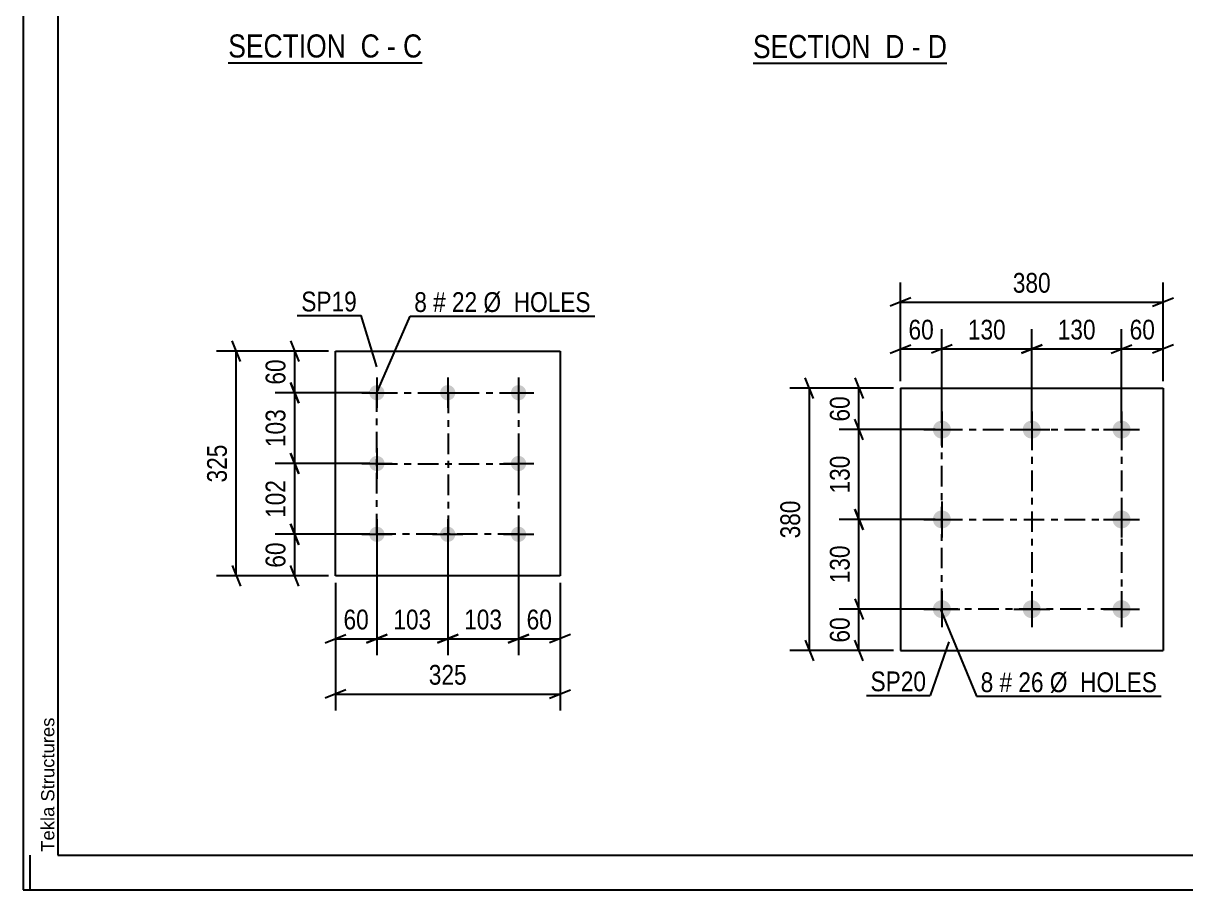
# Model space of a CAD drawing. Header units: millimetres. Extents: x 0 to 841, y 0 to 594.
# Drawn here: x 0 to 168.2, y 0 to 125.5 of the extents above; entities that cross this region are included whole.
import ezdxf

# ---------------------------------------------------------------- set-up
doc = ezdxf.new("R2010")
doc.units = ezdxf.units.MM
doc.linetypes.add('DXK_LINE_DOT3', pattern=[5.9187, 2.979, -0.9799, 0.9799, -0.9799])
doc.styles.add('Arial', font='ARIAL.TTF', dxfattribs={"height": 0.2})
doc.styles.add('Arial Narrow', font='ARIALN.TTF', dxfattribs={"height": 0.2})

# ---------------------------------------------------------------- blocks, each defined once
blk = doc.blocks.new('Unknown-122573795-18 - 6736')
at = {"color": 6, "linetype": 'Continuous'}
blk.add_line((105.61, 119.66), (133.68, 119.66), dxfattribs=at)
at = {"color": 0, "linetype": 'Continuous'}
for points in [[(123.71, 120.41), (123.71, 123.91), (105.61, 123.91), (105.61, 120.41)], [(127.53, 120.41), (127.53, 123.91), (124.76, 123.91), (124.76, 120.41)], [(129.86, 120.41), (129.86, 123.91), (128.58, 123.91), (128.58, 120.41)], [(133.68, 120.41), (133.68, 123.91), (130.91, 123.91), (130.91, 120.41)]]:
    blk.add_wipeout(points, dxfattribs=at)
at = {"color": 7, "linetype": 'Continuous', "style": 'Arial Narrow'}
for s, p in [('SECTION ', (105.61, 120.41)), ('D', (124.76, 120.41)), ('D', (130.91, 120.41)), ('-', (128.58, 120.41))]:
    blk.add_text(s, height=3.34, dxfattribs=at).set_placement(p)
blk = doc.blocks.new('Unknown-122573795-1133')
at = {"color": 5, "linetype": 'Continuous'}
for p, q in [((0, 594), (0, 0)), ((5, 589), (5, 5)), ((1, 0), (1, 5)), ((5, 5), (836, 5)), ((0, 0), (841, 0))]:
    blk.add_line(p, q, dxfattribs=at)
at = {"color": 174, "linetype": 'Continuous', "style": 'Arial'}
blk.add_text('Tekla Structures', height=1.9102, rotation=90, dxfattribs=at).set_placement((4.5, 5.5))
blk = doc.blocks.new('Unknown-122573795-13 - 1680')
at = {"color": 6, "linetype": 'Continuous'}
blk.add_line((29.67, 119.74), (57.74, 119.74), dxfattribs=at)
at = {"color": 0, "linetype": 'Continuous'}
for points in [[(47.78, 120.49), (47.78, 123.99), (29.67, 123.99), (29.67, 120.49)], [(51.59, 120.49), (51.59, 123.99), (48.83, 123.99), (48.83, 120.49)], [(53.92, 120.49), (53.92, 123.99), (52.64, 123.99), (52.64, 120.49)], [(57.74, 120.49), (57.74, 123.99), (54.97, 123.99), (54.97, 120.49)]]:
    blk.add_wipeout(points, dxfattribs=at)
at = {"color": 7, "linetype": 'Continuous', "style": 'Arial Narrow'}
for s, p in [('SECTION ', (29.67, 120.49)), ('C', (48.83, 120.49)), ('C', (54.97, 120.49)), ('-', (52.64, 120.49))]:
    blk.add_text(s, height=3.34, dxfattribs=at).set_placement(p)
blk = doc.blocks.new('Bolt-122573795-2309 - 2247')
at = {"linetype": 'Continuous'}
for points in [[(132.95, 67.92, -1), (132.95, 65.32, -1)], [(145.95, 67.92, -1), (145.95, 65.32, -1)], [(158.95, 67.92, -1), (158.95, 65.32, -1)], [(132.95, 54.92, -1), (132.95, 52.32, -1)], [(158.95, 54.92, -1), (158.95, 52.32, -1)], [(132.95, 41.92, -1), (132.95, 39.32, -1)], [(145.95, 41.92, -1), (145.95, 39.32, -1)], [(158.95, 41.92, -1), (158.95, 39.32, -1)]]:
    blk.add_hatch(color=1, dxfattribs=at).paths.add_polyline_path(points)
at = {"color": 1, "linetype": 'Continuous'}
for p, q in [((132.95, 69.22), (132.95, 64.02)), ((145.95, 69.22), (145.95, 64.02)), ((158.95, 69.22), (158.95, 64.02)), ((130.35, 66.62), (135.55, 66.62)), ((143.35, 66.62), (148.55, 66.62)), ((156.35, 66.62), (161.55, 66.62)), ((132.95, 56.22), (132.95, 51.02)), ((158.95, 56.22), (158.95, 51.02)), ((130.35, 53.62), (135.55, 53.62)), ((156.35, 53.62), (161.55, 53.62)), ((132.95, 43.22), (132.95, 38.02)), ((145.95, 43.22), (145.95, 38.02)), ((158.95, 43.22), (158.95, 38.02)), ((130.35, 40.62), (135.55, 40.62)), ((143.35, 40.62), (148.55, 40.62)), ((156.35, 40.62), (161.55, 40.62))]:
    blk.add_line(p, q, dxfattribs=at)
blk = doc.blocks.new('Part-122573795-2324 - 2247')
at = {"color": 2, "linetype": 'Continuous'}
for p, q in [((126.95, 72.62), (126.95, 34.62)), ((126.95, 72.62), (164.95, 72.62)), ((164.95, 72.62), (164.95, 34.62)), ((126.95, 34.62), (164.95, 34.62))]:
    blk.add_line(p, q, dxfattribs=at)
blk = doc.blocks.new('Bolt-122573795-2545 - 2511')
at = {"linetype": 'Continuous'}
for points in [[(51.18, 73.06, -1), (51.18, 70.86, -1)], [(61.43, 73.06, -1), (61.43, 70.86, -1)], [(71.68, 73.06, -1), (71.68, 70.86, -1)], [(51.18, 62.81, -1), (51.18, 60.61, -1)], [(71.68, 62.81, -1), (71.68, 60.61, -1)], [(51.18, 52.56, -1), (51.18, 50.36, -1)], [(61.43, 52.56, -1), (61.43, 50.36, -1)], [(71.68, 52.56, -1), (71.68, 50.36, -1)]]:
    blk.add_hatch(color=1, dxfattribs=at).paths.add_polyline_path(points)
at = {"color": 1, "linetype": 'Continuous'}
for p, q in [((51.18, 74.16), (51.18, 69.76)), ((61.43, 74.16), (61.43, 69.76)), ((71.68, 74.16), (71.68, 69.76)), ((48.98, 71.96), (53.38, 71.96)), ((59.23, 71.96), (63.63, 71.96)), ((69.48, 71.96), (73.88, 71.96)), ((51.18, 63.91), (51.18, 59.51)), ((71.68, 63.91), (71.68, 59.51)), ((48.98, 61.71), (53.38, 61.71)), ((69.48, 61.71), (73.88, 61.71)), ((51.18, 53.66), (51.18, 49.26)), ((61.43, 53.66), (61.43, 49.26)), ((71.68, 53.66), (71.68, 49.26)), ((48.98, 51.46), (53.38, 51.46)), ((59.23, 51.46), (63.63, 51.46)), ((69.48, 51.46), (73.88, 51.46))]:
    blk.add_line(p, q, dxfattribs=at)
blk = doc.blocks.new('Part-122573795-2550 - 2511')
at = {"color": 2, "linetype": 'Continuous'}
for p, q in [((45.18, 45.46), (45.18, 77.96)), ((45.18, 77.96), (77.68, 77.96)), ((77.68, 77.96), (77.68, 45.46)), ((77.68, 45.46), (45.18, 45.46))]:
    blk.add_line(p, q, dxfattribs=at)
blk = doc.blocks.new('Rectangle-122573795-2411 - 2247')
at = {"color": 1, "linetype": 'DXK_LINE_DOT3'}
blk.add_lwpolyline([(132.95, 66.62), (158.95, 66.62), (158.95, 40.62), (132.95, 40.62), (132.95, 66.62)], close=True, dxfattribs=at)
blk = doc.blocks.new('Rectangle-122573795-2637 - 2511')
at = {"color": 1, "linetype": 'DXK_LINE_DOT3'}
blk.add_lwpolyline([(51.18, 71.96), (71.68, 71.96), (71.68, 51.46), (51.18, 51.46), (51.18, 71.96)], close=True, dxfattribs=at)
blk = doc.blocks.new('Line-122573795-2397 - 2247')
at = {"color": 1, "linetype": 'DXK_LINE_DOT3'}
blk.add_line((145.95, 66.62), (145.95, 40.62), dxfattribs=at)
blk = doc.blocks.new('Line-122573795-2623 - 2511')
at = {"color": 1, "linetype": 'DXK_LINE_DOT3'}
blk.add_line((61.48, 71.96), (61.48, 51.46), dxfattribs=at)
blk = doc.blocks.new('Line-122573795-2404 - 2247')
at = {"color": 1, "linetype": 'DXK_LINE_DOT3'}
blk.add_line((132.95, 53.62), (158.95, 53.62), dxfattribs=at)
blk = doc.blocks.new('Line-122573795-2630 - 2511')
at = {"color": 1, "linetype": 'DXK_LINE_DOT3'}
blk.add_line((51.18, 61.66), (71.68, 61.66), dxfattribs=at)
blk = doc.blocks.new('StraightDimension-122573795-2373 - 2247')
at = {"color": 7, "linetype": 'Continuous'}
for p, q in [((120.35, 74.12), (121.55, 71.12)), ((125.95, 72.62), (118.1, 72.62)), ((120.95, 66.62), (120.95, 72.62)), ((121.55, 65.12), (120.35, 68.12)), ((131.95, 66.62), (118.1, 66.62))]:
    blk.add_line(p, q, dxfattribs=at)
at = {"color": 0}
blk.add_wipeout([(120.2, 72.04), (116, 72.04), (116, 67.19), (120.2, 67.19)], dxfattribs=at)
at = {"color": 3, "style": 'Arial Narrow'}
blk.add_text('60', height=2.863, rotation=90.0002, dxfattribs=at).set_placement((119.6, 67.79))
blk = doc.blocks.new('StraightDimension-122573795-2347 - 2247')
at = {"color": 7, "linetype": 'Continuous'}
for p, q in [((126.95, 73.62), (126.95, 81.16)), ((132.95, 67.62), (132.95, 81.16)), ((125.45, 77.71), (128.45, 78.91)), ((126.95, 78.31), (132.95, 78.31)), ((134.45, 78.91), (131.45, 77.71))]:
    blk.add_line(p, q, dxfattribs=at)
at = {"color": 0}
blk.add_wipeout([(132.38, 79.06), (132.38, 83.26), (127.52, 83.26), (127.52, 79.06)], dxfattribs=at)
at = {"color": 3, "style": 'Arial Narrow'}
blk.add_text('60', height=2.863, dxfattribs=at).set_placement((128.12, 79.66))
blk = doc.blocks.new('StraightDimension-122573795-2326 - 2247')
at = {"color": 7, "linetype": 'Continuous'}
for p, q in [((126.95, 73.62), (126.95, 87.94)), ((164.95, 73.62), (164.95, 87.94)), ((128.45, 85.69), (125.45, 84.49)), ((126.95, 85.09), (164.95, 85.09)), ((163.45, 84.49), (166.45, 85.69))]:
    blk.add_line(p, q, dxfattribs=at)
at = {"color": 0}
blk.add_wipeout([(149.3, 85.84), (149.3, 90.04), (142.61, 90.04), (142.61, 85.84)], dxfattribs=at)
at = {"color": 3, "style": 'Arial Narrow'}
blk.add_text('380', height=2.863, dxfattribs=at).set_placement((143.21, 86.44))
blk = doc.blocks.new('StraightDimension-122573795-2337 - 2247')
at = {"color": 7, "linetype": 'Continuous'}
for p, q in [((158.95, 67.62), (158.95, 81.16)), ((164.95, 73.62), (164.95, 81.16)), ((157.45, 77.71), (160.45, 78.91)), ((158.95, 78.31), (164.95, 78.31)), ((166.45, 78.91), (163.45, 77.71))]:
    blk.add_line(p, q, dxfattribs=at)
at = {"color": 0}
blk.add_wipeout([(164.38, 79.06), (164.38, 83.26), (159.52, 83.26), (159.52, 79.06)], dxfattribs=at)
at = {"color": 3, "style": 'Arial Narrow'}
blk.add_text('60', height=2.863, dxfattribs=at).set_placement((160.12, 79.66))
blk = doc.blocks.new('StraightDimension-122573795-2362 - 2247')
at = {"color": 7, "linetype": 'Continuous'}
for p, q in [((114.38, 71.12), (113.18, 74.12)), ((125.95, 72.62), (110.93, 72.62)), ((113.78, 34.62), (113.78, 72.62)), ((113.18, 36.12), (114.38, 33.12)), ((125.95, 34.62), (110.93, 34.62))]:
    blk.add_line(p, q, dxfattribs=at)
at = {"color": 0}
blk.add_wipeout([(113.03, 56.96), (108.83, 56.96), (108.83, 50.27), (113.03, 50.27)], dxfattribs=at)
at = {"color": 3, "style": 'Arial Narrow'}
blk.add_text('380', height=2.863, rotation=90.0002, dxfattribs=at).set_placement((112.43, 50.87))
blk = doc.blocks.new('StraightDimension-122573795-2383 - 2247')
at = {"color": 7, "linetype": 'Continuous'}
for p, q in [((120.35, 42.12), (121.55, 39.12)), ((131.95, 40.62), (118.1, 40.62)), ((120.95, 34.62), (120.95, 40.62)), ((121.55, 33.12), (120.35, 36.12)), ((125.95, 34.62), (118.1, 34.62))]:
    blk.add_line(p, q, dxfattribs=at)
at = {"color": 0}
blk.add_wipeout([(120.2, 40.04), (116, 40.04), (116, 35.19), (120.2, 35.19)], dxfattribs=at)
at = {"color": 3, "style": 'Arial Narrow'}
blk.add_text('60', height=2.863, rotation=90.0002, dxfattribs=at).set_placement((119.6, 35.79))
blk = doc.blocks.new('StraightDimension-122573795-9737 - 2247')
at = {"color": 7, "linetype": 'Continuous'}
for p, q in [((132.95, 67.62), (132.95, 81.16)), ((145.95, 67.62), (145.95, 81.16)), ((134.45, 78.91), (131.45, 77.71)), ((132.95, 78.31), (145.95, 78.31)), ((144.45, 77.71), (147.45, 78.91))]:
    blk.add_line(p, q, dxfattribs=at)
at = {"color": 0}
blk.add_wipeout([(142.8, 79.06), (142.8, 83.26), (136.11, 83.26), (136.11, 79.06)], dxfattribs=at)
at = {"color": 3, "style": 'Arial Narrow'}
blk.add_text('130', height=2.863, dxfattribs=at).set_placement((136.71, 79.66))
blk = doc.blocks.new('StraightDimension-122573795-9739 - 2247')
at = {"color": 7, "linetype": 'Continuous'}
for p, q in [((145.95, 67.62), (145.95, 81.16)), ((158.95, 67.62), (158.95, 81.16)), ((147.45, 78.91), (144.45, 77.71)), ((145.95, 78.31), (158.95, 78.31)), ((157.45, 77.71), (160.45, 78.91))]:
    blk.add_line(p, q, dxfattribs=at)
at = {"color": 0}
blk.add_wipeout([(155.8, 79.06), (155.8, 83.26), (149.11, 83.26), (149.11, 79.06)], dxfattribs=at)
at = {"color": 3, "style": 'Arial Narrow'}
blk.add_text('130', height=2.863, dxfattribs=at).set_placement((149.71, 79.66))
blk = doc.blocks.new('StraightDimension-122573795-9759 - 2247')
at = {"color": 7, "linetype": 'Continuous'}
for p, q in [((121.55, 52.12), (120.35, 55.12)), ((131.95, 53.62), (118.1, 53.62)), ((120.95, 40.62), (120.95, 53.62)), ((120.35, 42.12), (121.55, 39.12)), ((131.95, 40.62), (118.1, 40.62))]:
    blk.add_line(p, q, dxfattribs=at)
at = {"color": 0}
blk.add_wipeout([(120.2, 50.46), (116, 50.46), (116, 43.77), (120.2, 43.77)], dxfattribs=at)
at = {"color": 3, "style": 'Arial Narrow'}
blk.add_text('130', height=2.863, rotation=90.0002, dxfattribs=at).set_placement((119.6, 44.37))
blk = doc.blocks.new('StraightDimension-122573795-9761 - 2247')
at = {"color": 7, "linetype": 'Continuous'}
for p, q in [((121.55, 65.12), (120.35, 68.12)), ((131.95, 66.62), (118.1, 66.62)), ((120.95, 53.62), (120.95, 66.62)), ((120.35, 55.12), (121.55, 52.12)), ((131.95, 53.62), (118.1, 53.62))]:
    blk.add_line(p, q, dxfattribs=at)
at = {"color": 0}
blk.add_wipeout([(120.2, 63.46), (116, 63.46), (116, 56.77), (120.2, 56.77)], dxfattribs=at)
at = {"color": 3, "style": 'Arial Narrow'}
blk.add_text('130', height=2.863, rotation=90.0002, dxfattribs=at).set_placement((119.6, 57.37))
blk = doc.blocks.new('StraightDimension-122573795-9934 - 2511')
at = {"color": 7, "linetype": 'Continuous'}
for p, q in [((51.18, 50.46), (51.18, 33.94)), ((61.43, 50.46), (61.43, 33.94)), ((49.68, 35.74), (52.68, 36.94)), ((51.18, 36.34), (61.43, 36.34)), ((62.93, 36.94), (59.93, 35.74))]:
    blk.add_line(p, q, dxfattribs=at)
at = {"color": 0}
blk.add_wipeout([(59.65, 37.09), (59.65, 41.29), (52.96, 41.29), (52.96, 37.09)], dxfattribs=at)
at = {"color": 3, "style": 'Arial Narrow'}
blk.add_text('103', height=2.863, dxfattribs=at).set_placement((53.56, 37.69))
blk = doc.blocks.new('StraightDimension-122573795-2588 - 2511')
at = {"color": 7, "linetype": 'Continuous'}
for p, q in [((45.18, 44.46), (45.18, 25.94)), ((77.68, 44.46), (77.68, 25.94)), ((46.68, 28.94), (43.68, 27.74)), ((76.18, 27.74), (79.18, 28.94)), ((45.18, 28.34), (77.68, 28.34))]:
    blk.add_line(p, q, dxfattribs=at)
at = {"color": 0}
blk.add_wipeout([(64.77, 29.09), (64.77, 33.29), (58.09, 33.29), (58.09, 29.09)], dxfattribs=at)
at = {"color": 3, "style": 'Arial Narrow'}
blk.add_text('325', height=2.863, dxfattribs=at).set_placement((58.69, 29.69))
blk = doc.blocks.new('StraightDimension-122573795-2603 - 2511')
at = {"color": 7, "linetype": 'Continuous'}
for p, q in [((38.69, 52.96), (39.89, 49.96)), ((50.18, 51.46), (36.44, 51.46)), ((39.29, 45.46), (39.29, 51.46)), ((44.18, 45.46), (36.44, 45.46)), ((39.89, 43.96), (38.69, 46.96))]:
    blk.add_line(p, q, dxfattribs=at)
at = {"color": 0}
blk.add_wipeout([(38.54, 50.89), (34.34, 50.89), (34.34, 46.03), (38.54, 46.03)], dxfattribs=at)
at = {"color": 3, "style": 'Arial Narrow'}
blk.add_text('60', height=2.863, rotation=90.0002, dxfattribs=at).set_placement((37.94, 46.63))
blk = doc.blocks.new('StraightDimension-122573795-2573 - 2511')
at = {"color": 7, "linetype": 'Continuous'}
for p, q in [((71.68, 50.46), (71.68, 33.94)), ((77.68, 44.46), (77.68, 33.94)), ((70.18, 35.74), (73.18, 36.94)), ((71.68, 36.34), (77.68, 36.34)), ((79.18, 36.94), (76.18, 35.74))]:
    blk.add_line(p, q, dxfattribs=at)
at = {"color": 0}
blk.add_wipeout([(77.11, 37.09), (77.11, 41.29), (72.25, 41.29), (72.25, 37.09)], dxfattribs=at)
at = {"color": 3, "style": 'Arial Narrow'}
blk.add_text('60', height=2.863, dxfattribs=at).set_placement((72.85, 37.69))
blk = doc.blocks.new('StraightDimension-122573795-2552 - 2511')
at = {"color": 7, "linetype": 'Continuous'}
for p, q in [((31.42, 76.46), (30.22, 79.46)), ((44.18, 77.96), (27.97, 77.96)), ((30.82, 45.46), (30.82, 77.96)), ((44.18, 45.46), (27.97, 45.46)), ((30.22, 46.96), (31.42, 43.96))]:
    blk.add_line(p, q, dxfattribs=at)
at = {"color": 0}
blk.add_wipeout([(30.07, 65.05), (25.87, 65.05), (25.87, 58.37), (30.07, 58.37)], dxfattribs=at)
at = {"color": 3, "style": 'Arial Narrow'}
blk.add_text('325', height=2.863, rotation=90.0002, dxfattribs=at).set_placement((29.47, 58.97))
blk = doc.blocks.new('StraightDimension-122573795-2563 - 2511')
at = {"color": 7, "linetype": 'Continuous'}
for p, q in [((51.18, 50.46), (51.18, 33.94)), ((45.18, 44.46), (45.18, 33.94)), ((43.68, 35.74), (46.68, 36.94)), ((45.18, 36.34), (51.18, 36.34)), ((52.68, 36.94), (49.68, 35.74))]:
    blk.add_line(p, q, dxfattribs=at)
at = {"color": 0}
blk.add_wipeout([(50.61, 37.09), (50.61, 41.29), (45.75, 41.29), (45.75, 37.09)], dxfattribs=at)
at = {"color": 3, "style": 'Arial Narrow'}
blk.add_text('60', height=2.863, dxfattribs=at).set_placement((46.35, 37.69))
blk = doc.blocks.new('StraightDimension-122573795-2613 - 2511')
at = {"color": 7, "linetype": 'Continuous'}
for p, q in [((38.69, 79.46), (39.89, 76.46)), ((44.18, 77.96), (36.44, 77.96)), ((39.29, 71.96), (39.29, 77.96)), ((39.89, 70.46), (38.69, 73.46)), ((50.18, 71.96), (36.44, 71.96))]:
    blk.add_line(p, q, dxfattribs=at)
at = {"color": 0}
blk.add_wipeout([(38.54, 77.39), (34.34, 77.39), (34.34, 72.53), (38.54, 72.53)], dxfattribs=at)
at = {"color": 3, "style": 'Arial Narrow'}
blk.add_text('60', height=2.863, rotation=90.0002, dxfattribs=at).set_placement((37.94, 73.13))
blk = doc.blocks.new('StraightDimension-122573795-9936 - 2511')
at = {"color": 7, "linetype": 'Continuous'}
for p, q in [((61.43, 50.46), (61.43, 33.94)), ((71.68, 50.46), (71.68, 33.94)), ((59.93, 35.74), (62.93, 36.94)), ((61.43, 36.34), (71.68, 36.34)), ((73.18, 36.94), (70.18, 35.74))]:
    blk.add_line(p, q, dxfattribs=at)
at = {"color": 0}
blk.add_wipeout([(69.9, 37.09), (69.9, 41.29), (63.21, 41.29), (63.21, 37.09)], dxfattribs=at)
at = {"color": 3, "style": 'Arial Narrow'}
blk.add_text('103', height=2.863, dxfattribs=at).set_placement((63.81, 37.69))
blk = doc.blocks.new('StraightDimension-122573795-9956 - 2511')
at = {"color": 7, "linetype": 'Continuous'}
for p, q in [((38.69, 63.21), (39.89, 60.21)), ((50.18, 61.71), (36.44, 61.71)), ((39.29, 51.46), (39.29, 61.71)), ((39.89, 49.96), (38.69, 52.96)), ((50.18, 51.46), (36.44, 51.46))]:
    blk.add_line(p, q, dxfattribs=at)
at = {"color": 0}
blk.add_wipeout([(38.54, 59.93), (34.34, 59.93), (34.34, 53.24), (38.54, 53.24)], dxfattribs=at)
at = {"color": 3, "style": 'Arial Narrow'}
blk.add_text('102', height=2.863, rotation=90.0002, dxfattribs=at).set_placement((37.94, 53.84))
blk = doc.blocks.new('StraightDimension-122573795-9958 - 2511')
at = {"color": 7, "linetype": 'Continuous'}
for p, q in [((38.69, 73.46), (39.89, 70.46)), ((50.18, 71.96), (36.44, 71.96)), ((39.29, 61.71), (39.29, 71.96)), ((39.89, 60.21), (38.69, 63.21)), ((50.18, 61.71), (36.44, 61.71))]:
    blk.add_line(p, q, dxfattribs=at)
at = {"color": 0}
blk.add_wipeout([(38.54, 70.18), (34.34, 70.18), (34.34, 63.49), (38.54, 63.49)], dxfattribs=at)
at = {"color": 3, "style": 'Arial Narrow'}
blk.add_text('103', height=2.863, rotation=90.0002, dxfattribs=at).set_placement((37.94, 64.09))
blk = doc.blocks.new('Mark-122573795-2305 - 2247')
at = {"color": 0}
for points in [[(140.38, 28.61), (140.38, 31.61), (138.56, 31.61), (138.56, 28.61)], [(143.11, 28.61), (143.11, 31.61), (141.28, 31.61), (141.28, 28.61)], [(147.67, 28.61), (147.67, 31.61), (144.01, 31.61), (144.01, 28.61)], [(164.1, 28.61), (164.1, 31.61), (148.57, 31.61), (148.57, 28.61)]]:
    blk.add_wipeout(points, dxfattribs=at)
for points in [[(140.38, 28.61), (140.38, 31.61), (138.56, 31.61), (138.56, 28.61)], [(143.11, 28.61), (143.11, 31.61), (141.28, 31.61), (141.28, 28.61)], [(147.67, 28.61), (147.67, 31.61), (144.01, 31.61), (144.01, 28.61)], [(164.1, 28.61), (164.1, 31.61), (148.57, 31.61), (148.57, 28.61)]]:
    blk.add_wipeout(points, dxfattribs=at)
at = {"color": 7, "linetype": 'Continuous'}
for p, q in [((132.72, 40.72), (137.96, 28.01)), ((137.96, 28.01), (164.7, 28.01))]:
    blk.add_line(p, q, dxfattribs=at)
at = {"color": 3, "style": 'Arial Narrow'}
for s, height, p in [('8', 2.86, (138.56, 28.61)), ('#', 2.86, (141.28, 28.61)), ('26', 2.863, (144.01, 28.61)), ('Ø  HOLES', 2.863, (148.57, 28.61))]:
    blk.add_text(s, height=height, dxfattribs=at).set_placement(p)
blk = doc.blocks.new('Mark-122573795-2320 - 2247')
at = {"color": 0}
blk.add_wipeout([(130.66, 28.74), (130.66, 31.74), (122.62, 31.74), (122.62, 28.74)], dxfattribs=at)
blk.add_wipeout([(130.66, 28.74), (130.66, 31.74), (122.62, 31.74), (122.62, 28.74)], dxfattribs=at)
at = {"color": 30, "linetype": 'Continuous'}
for p in [(133.93, 35.88), (122.02, 28.14)]:
    blk.add_line(p, (131.26, 28.14), dxfattribs=at)
at = {"color": 3, "style": 'Arial Narrow'}
blk.add_text('SP20', height=2.863, dxfattribs=at).set_placement((122.62, 28.74))
blk = doc.blocks.new('Mark-122573795-2541 - 2511')
at = {"color": 0}
for points in [[(58.41, 83.65), (58.41, 86.65), (56.59, 86.65), (56.59, 83.65)], [(61.14, 83.65), (61.14, 86.65), (59.31, 86.65), (59.31, 83.65)], [(65.7, 83.65), (65.7, 86.65), (62.04, 86.65), (62.04, 83.65)], [(82.13, 83.65), (82.13, 86.65), (66.6, 86.65), (66.6, 83.65)]]:
    blk.add_wipeout(points, dxfattribs=at)
for points in [[(58.41, 83.65), (58.41, 86.65), (56.59, 86.65), (56.59, 83.65)], [(61.14, 83.65), (61.14, 86.65), (59.31, 86.65), (59.31, 83.65)], [(65.7, 83.65), (65.7, 86.65), (62.04, 86.65), (62.04, 83.65)], [(82.13, 83.65), (82.13, 86.65), (66.6, 86.65), (66.6, 83.65)]]:
    blk.add_wipeout(points, dxfattribs=at)
at = {"color": 7, "linetype": 'Continuous'}
for p, q in [((51.08, 71.77), (55.99, 83.05)), ((55.99, 83.05), (82.73, 83.05))]:
    blk.add_line(p, q, dxfattribs=at)
at = {"color": 3, "style": 'Arial Narrow'}
for s, height, p in [('8', 2.86, (56.59, 83.65)), ('#', 2.86, (59.31, 83.65)), ('22', 2.863, (62.04, 83.65)), ('Ø  HOLES', 2.863, (66.6, 83.65))]:
    blk.add_text(s, height=height, dxfattribs=at).set_placement(p)
blk = doc.blocks.new('Mark-122573795-2546 - 2511')
at = {"color": 0}
blk.add_wipeout([(48.28, 83.73), (48.28, 86.73), (40.24, 86.73), (40.24, 83.73)], dxfattribs=at)
blk.add_wipeout([(48.28, 83.73), (48.28, 86.73), (40.24, 86.73), (40.24, 83.73)], dxfattribs=at)
at = {"color": 30, "linetype": 'Continuous'}
for p in [(39.64, 83.13), (51.18, 75.71)]:
    blk.add_line(p, (48.88, 83.13), dxfattribs=at)
at = {"color": 3, "style": 'Arial Narrow'}
blk.add_text('SP19', height=2.863, dxfattribs=at).set_placement((40.24, 83.73))

msp = doc.modelspace()

# ---------------------------------------------------------------- block references
for name in ['Unknown-122573795-18 - 6736', 'Part-122573795-2550 - 2511', 'Bolt-122573795-2545 - 2511', 'Part-122573795-2324 - 2247', 'Rectangle-122573795-2637 - 2511', 'Line-122573795-2623 - 2511', 'Bolt-122573795-2309 - 2247', 'Rectangle-122573795-2411 - 2247', 'Line-122573795-2397 - 2247', 'Line-122573795-2630 - 2511', 'Line-122573795-2404 - 2247']:
    msp.add_blockref(name, (0, 0))

# ---------------------------------------------------------------- next in the draw order: block references
msp.add_blockref('Unknown-122573795-1133', (0, 0))

# ---------------------------------------------------------------- next in the draw order: block references
for name in ['Unknown-122573795-13 - 1680', 'Mark-122573795-2541 - 2511', 'StraightDimension-122573795-2373 - 2247', 'StraightDimension-122573795-9934 - 2511']:
    msp.add_blockref(name, (0, 0))

# ---------------------------------------------------------------- next in the draw order: block references
for name in ['StraightDimension-122573795-2347 - 2247', 'StraightDimension-122573795-2588 - 2511']:
    msp.add_blockref(name, (0, 0))

# ---------------------------------------------------------------- next in the draw order: block references
for name in ['StraightDimension-122573795-2326 - 2247', 'StraightDimension-122573795-2603 - 2511', 'StraightDimension-122573795-2573 - 2511']:
    msp.add_blockref(name, (0, 0))

# ---------------------------------------------------------------- next in the draw order: block references
for name in ['StraightDimension-122573795-9737 - 2247', 'StraightDimension-122573795-2337 - 2247', 'StraightDimension-122573795-2552 - 2511', 'StraightDimension-122573795-2362 - 2247', 'StraightDimension-122573795-9936 - 2511']:
    msp.add_blockref(name, (0, 0))

# ---------------------------------------------------------------- next in the draw order: block references
for name in ['StraightDimension-122573795-9739 - 2247', 'StraightDimension-122573795-2613 - 2511', 'StraightDimension-122573795-2563 - 2511', 'StraightDimension-122573795-2383 - 2247']:
    msp.add_blockref(name, (0, 0))

# ---------------------------------------------------------------- next in the draw order: block references
for name in ['Mark-122573795-2546 - 2511', 'StraightDimension-122573795-9956 - 2511', 'StraightDimension-122573795-9759 - 2247']:
    msp.add_blockref(name, (0, 0))

# ---------------------------------------------------------------- next in the draw order: block references
for name in ['StraightDimension-122573795-9958 - 2511', 'StraightDimension-122573795-9761 - 2247', 'Mark-122573795-2305 - 2247']:
    msp.add_blockref(name, (0, 0))

# ---------------------------------------------------------------- next in the draw order: block references
msp.add_blockref('Mark-122573795-2320 - 2247', (0, 0))

doc.saveas('drawing.dxf')
